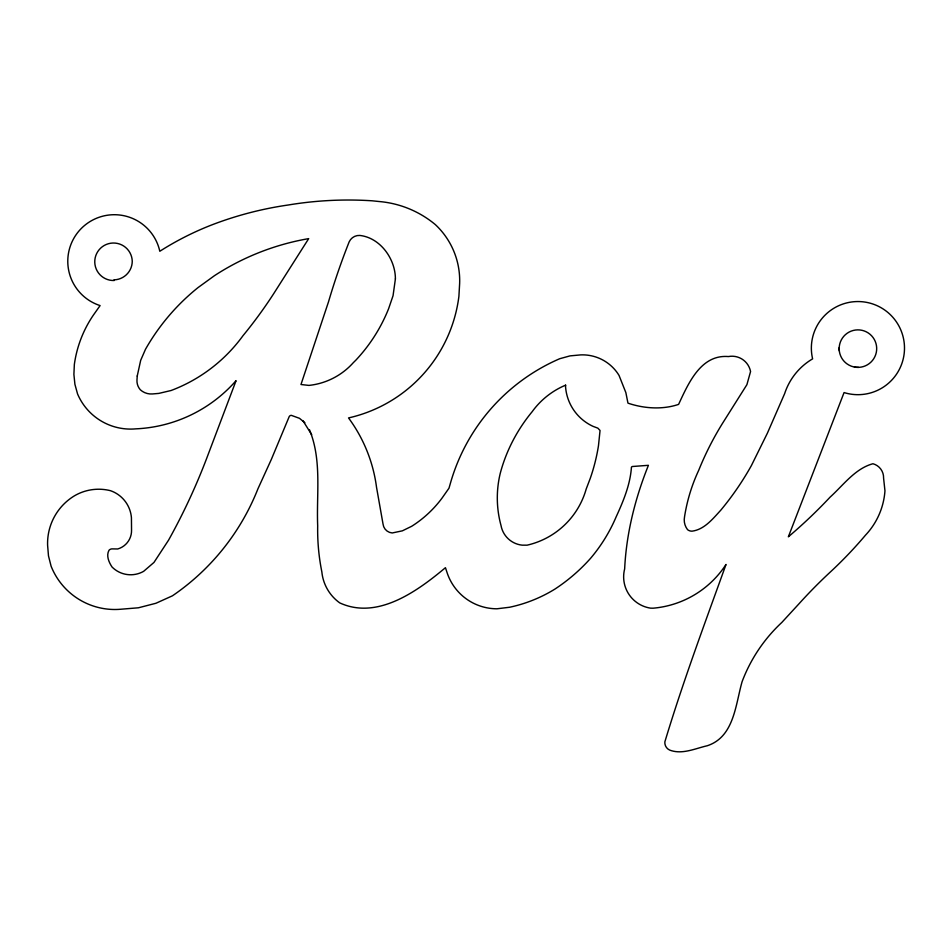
<?xml version="1.0" encoding="UTF-8"?>
<svg xmlns="http://www.w3.org/2000/svg" width="952" height="952" viewBox="0 0 952 952"><rect width="100%" height="100%" fill="white"/><g stroke="black" fill="none" stroke-linecap="round" stroke-linejoin="round"><path stroke-width="1.43" d="M304.878 422.724L299.464 418.309L291.348 415.358A2.499 2.499 0 0 0 289.241 416.536L271.332 459.435L257.921 488.852A233.073 233.073 0 0 1 172.419 595.821L155.95 603.259L138.397 607.793L120.44 609.268A68.568 68.568 0 0 1 51.111 566.238L48.481 555.873L47.6 545.234A55.644 55.644 0 0 1 74.53 495.766A47.993 47.993 0 0 1 110.503 490.697A31.226 31.226 0 0 1 131.435 517.781L131.543 530.026A19.123 19.123 0 0 1 117.727 548.971L112.764 548.899A4.474 4.474 0 0 0 109.028 550.232C105.969 555.611 108.897 562.311 112.038 566.999A26.204 26.204 0 0 0 143.621 571.343L153.986 562.418L168.54 540.189A624.583 624.583 0 0 0 207.988 454.901L236.072 380.657A141.717 141.717 0 0 1 135.815 428.852A57.584 57.584 0 0 1 77.552 393.926L74.91 384.31L73.899 374.398L74.351 364.449A115.585 115.585 0 0 1 93.308 315.207L100.103 305.592A46.553 46.553 0 0 1 83.002 226.838A46.553 46.553 0 0 1 159.805 251.268A296.417 296.417 0 0 1 212.379 224.684A353.156 353.156 0 0 1 288.397 204.977A366.27 366.27 0 0 1 372.184 200.801L378.944 201.503A101.186 101.186 0 0 1 435.35 224.612A76.755 76.755 0 0 1 459.637 283.553L458.9 296.37A142.931 142.931 0 0 1 348.527 417.928A149.119 149.119 0 0 1 376.528 487.269L383.025 524.016A10.02 10.02 0 0 0 392.212 532.965L402.375 530.835L411.68 526.289A113.145 113.145 0 0 0 442.025 498.122L448.963 488.233L449.998 484.723A193.268 193.268 0 0 1 559.728 358.714L570.034 355.881L580.672 354.894A42.804 42.804 0 0 1 619.038 375.421L625.857 392.605L627.963 403.148C643.885 408.563 662.461 409.86 678.597 404.386C688.391 383.394 700.827 354.275 728.399 356.56A18.897 18.897 0 0 1 750.569 371.53L746.903 384.667L722.187 423.878A306.008 306.008 0 0 0 698.685 470.371A172.169 172.169 0 0 0 684.548 516.746A15.863 15.863 0 0 0 687.534 529.633A6.807 6.807 0 0 0 692.104 531.157C704.373 529.562 712.893 518.757 720.771 510.201A293.823 293.823 0 0 0 751.402 465.564L767.383 433.196L784.638 393.652A62.892 62.892 0 0 1 812.615 358.856A46.565 46.565 0 0 1 855.408 301.617A46.565 46.565 0 0 1 904.138 353.882A46.565 46.565 0 0 1 844.067 392.569L788.351 536.821A504.512 504.512 0 0 0 830.156 497.075C843.305 485.211 855.17 468.503 872.936 463.743A14.363 14.363 0 0 1 883.587 478.142L884.955 490.827A71.912 71.912 0 0 1 865.463 535.202A418.916 418.916 0 0 1 829.359 572.914L829.132 573.128A504.489 504.489 0 0 0 798.716 604.092L781.854 622.418A155.771 155.771 0 0 0 742.108 681.644C735.456 704.789 734.171 736.824 707.336 745.725C695.115 748.51 682.132 754.876 669.661 750.081A8.211 8.211 0 0 1 664.853 741.882C682.846 682.156 704.837 623.262 726.019 564.453A96.795 96.795 0 0 1 653.06 608.197L650.561 608.149A31.654 31.654 0 0 1 624.655 568.903C626.333 533.346 635.186 498.265 648.419 465.314L632.747 466.48A1.273 1.273 0 0 0 631.378 468.003C630.046 485.151 623.227 501.406 616.111 516.936A161.685 161.685 0 0 1 590.526 558.372A179.321 179.321 0 0 1 554.861 589.121A142.36 142.36 0 0 1 509.546 607.257L496.968 608.792A52.55 52.55 0 0 1 446.94 572.2L445.441 567.689C417.357 591.24 377.385 620.252 339.745 602.89A43.304 43.304 0 0 1 321.847 571.89A212.451 212.451 0 0 1 317.682 525.849C316.362 493.802 322.05 460.054 309.424 429.638M302.938 420.724L311.697 434.695M839.307 350.872A18.754 18.754 0 0 1 857.585 329.868A18.754 18.754 0 0 1 876.625 350.181A18.754 18.754 0 0 1 854.468 367.055M858.537 367.365A18.671 18.671 0 0 1 846.935 363.819A18.754 18.754 0 0 1 841.532 357.726A18.695 18.695 0 0 1 839.2 347.587M114.169 280.174L114.169 280.507A18.754 18.754 0 0 1 94.772 262.371A18.754 18.754 0 0 1 112.967 243.022A18.754 18.754 0 0 1 132.257 261.264A18.754 18.754 0 0 1 114.169 279.852L114.169 280.174M565.619 385.155L565.571 387A47.41 47.41 0 0 0 593.155 426.401L597.856 428.15L600.046 430.471L598.475 445.679A187.925 187.925 0 0 1 590.24 478.416L586.182 489.066A79.742 79.742 0 0 1 527.063 545.175L522.136 545.151A24.002 24.002 0 0 1 501.026 525.54A104.422 104.422 0 0 1 500.216 473.465C506.178 450.796 517.281 429.697 532.192 411.657A78.73 78.73 0 0 1 565.619 385.155M395.401 278.912L393.045 295.727L388.583 308.769A163.613 163.613 0 0 1 355.846 360.165L353.299 362.688A69.234 69.234 0 0 1 308.936 385.405L300.975 384.513L328.476 301.927A692.877 692.877 0 0 1 349.17 241.844A10.972 10.972 0 0 1 359.808 235.441C380.3 237.714 395.437 259.003 395.401 278.912M137.243 376.016L136.969 380.026A13.578 13.578 0 0 0 140.325 389.784A16.16 16.16 0 0 0 152.463 393.95L158.77 393.414L171.086 390.51A157.235 157.235 0 0 0 242.939 335.758A460.661 460.661 0 0 0 273.926 293.311L308.686 238.631A250.114 250.114 0 0 0 214.498 275.652L198.052 287.575A215.39 215.39 0 0 0 145.501 349.265L140.682 360.32L137.243 376.016"/></g></svg>
